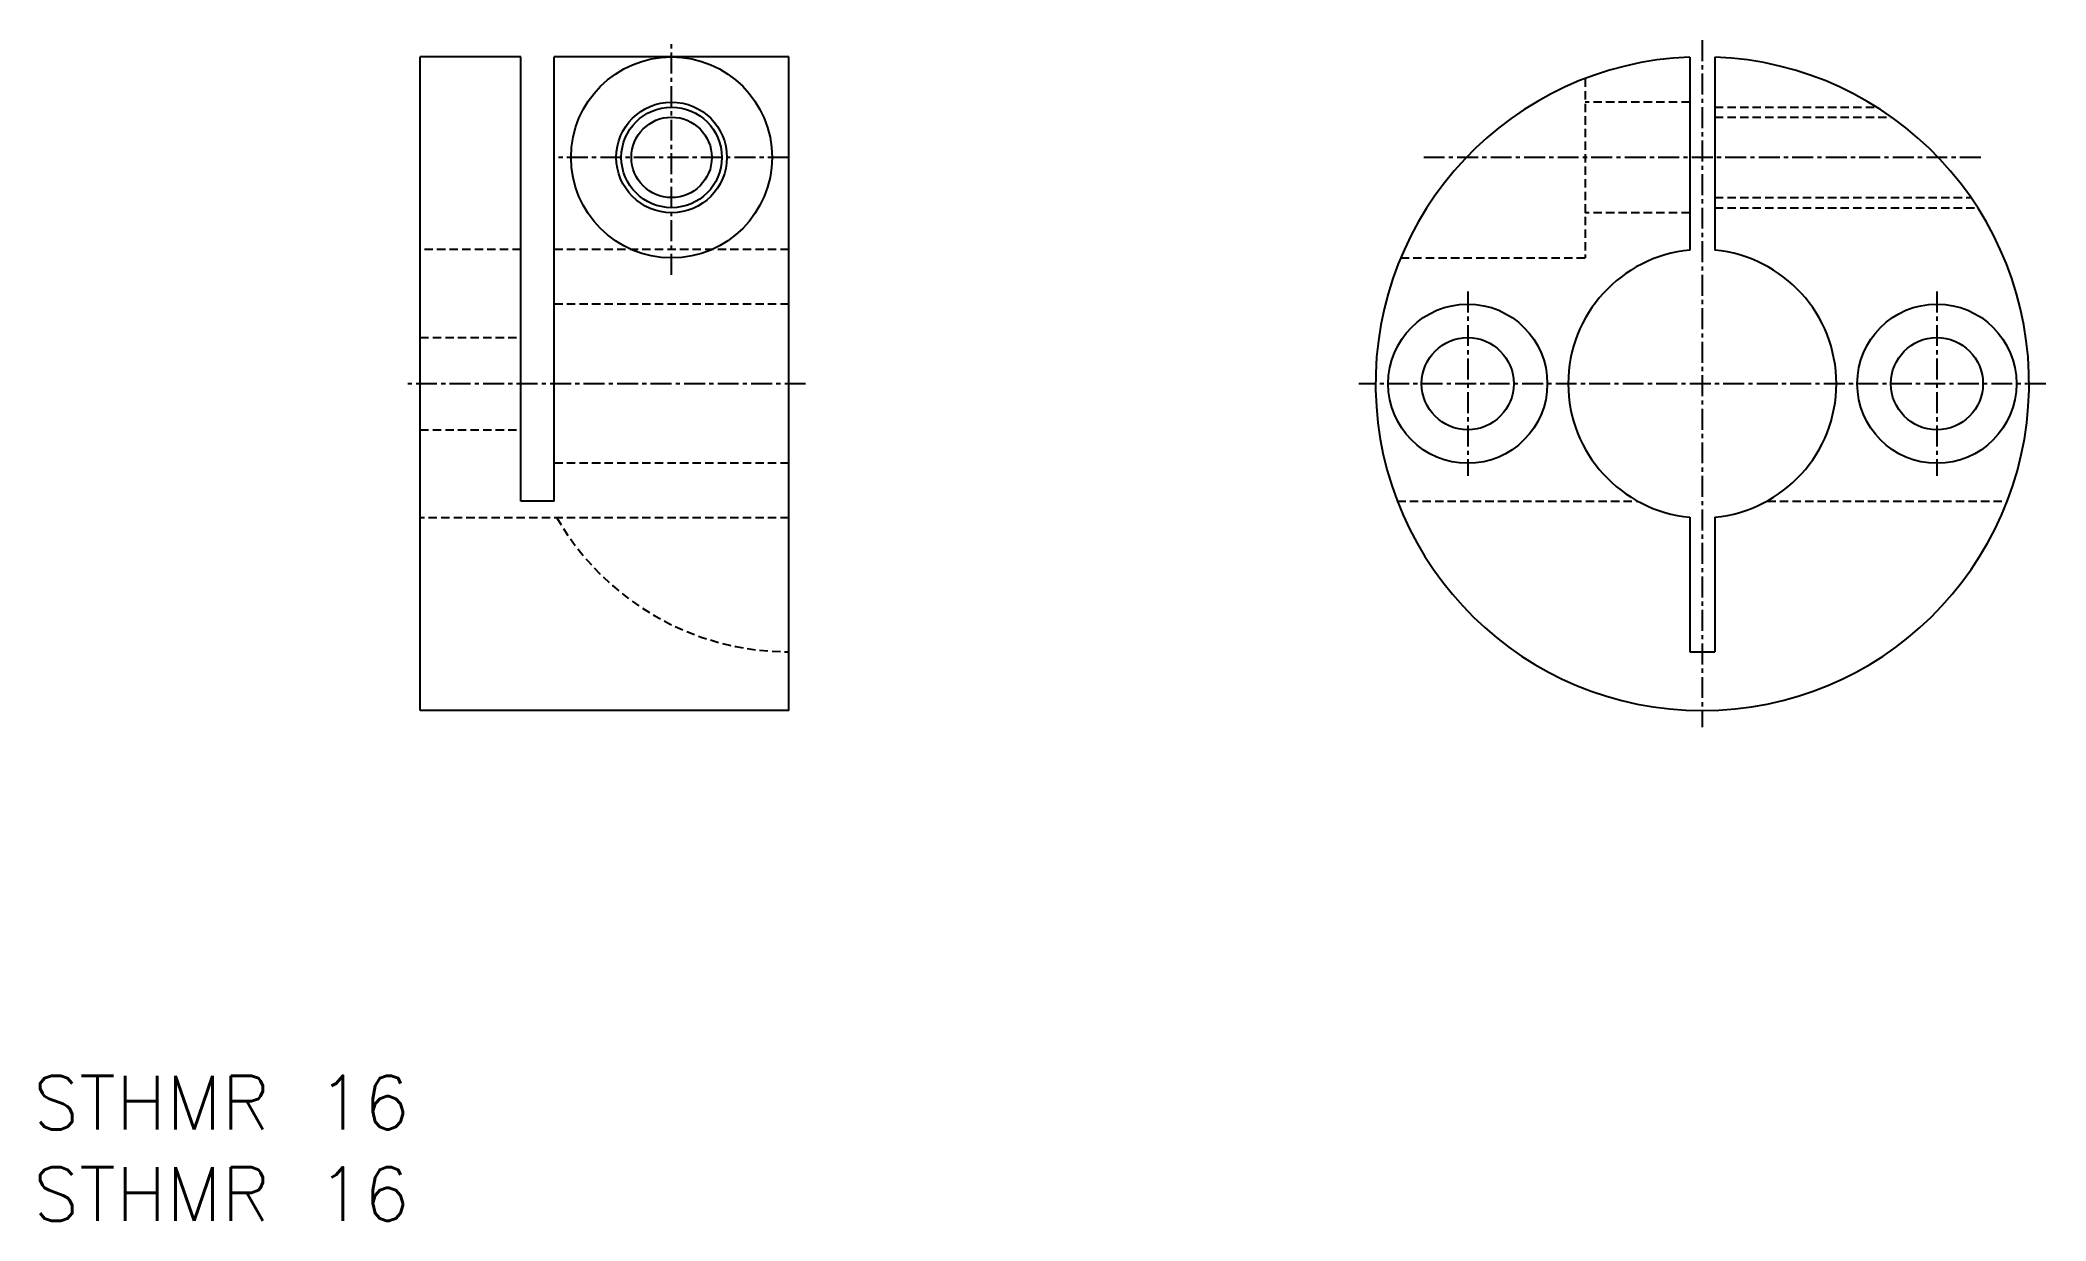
# Model space of a CAD drawing. Extents: x 105 to 225, y -163 to -92.
import ezdxf

# ---------------------------------------------------------------- set-up
doc = ezdxf.new("R2010")
doc.units = 0
doc.linetypes.add('CENTER', pattern=[2, 1.25, -0.25, 0.25, -0.25])
doc.linetypes.add('DASHED', pattern=[0.75, 0.5, -0.25])
doc.layers.get('0').update_dxf_attribs({"linetype": 'CONTINUOUS'})
doc.layers.add('CENTER', color=1, linetype='CENTER')
doc.styles.get("Standard").update_dxf_attribs({"font": 'txt.shx', "bigfont": 'bigfont.shx'})

msp = doc.modelspace()

# ---------------------------------------------------------------- linework, layer by layer
at = {"color": 7, "linetype": 'CONTINUOUS'}
for p, q in [((127.98, -132.31), (127.98, -93.31)), ((133.98, -93.31), (127.98, -93.31)), ((133.98, -119.81), (133.98, -93.31)), ((135.98, -119.81), (135.98, -93.31)), ((149.98, -93.31), (135.98, -93.31)), ((149.98, -132.31), (149.98, -93.31)), ((203.74, -93.33), (203.74, -104.85)), ((205.24, -93.33), (205.24, -104.85)), ((135.98, -119.81), (133.98, -119.81)), ((203.74, -120.78), (203.74, -128.81)), ((205.24, -120.78), (205.24, -128.81)), ((203.74, -128.81), (205.24, -128.81)), ((149.98, -132.31), (127.98, -132.31))]:
    msp.add_line(p, q, dxfattribs=at)
at = {"color": 3, "linetype": 'DASHED'}
for p, q in [((197.49, -94.61), (197.49, -105.31)), ((203.74, -96.01), (197.49, -96.01)), ((205.24, -96.31), (214.89, -96.31)), ((205.24, -96.91), (215.78, -96.91)), ((205.24, -101.71), (220.53, -101.71)), ((203.74, -102.61), (197.49, -102.61)), ((205.24, -102.31), (220.93, -102.31)), ((133.98, -104.81), (127.98, -104.81)), ((149.98, -104.81), (135.98, -104.81)), ((186.49, -105.31), (197.49, -105.31)), ((149.98, -108.06), (135.98, -108.06)), ((127.98, -110.06), (133.98, -110.06)), ((127.98, -115.56), (133.98, -115.56)), ((149.98, -117.56), (135.98, -117.56)), ((149.98, -120.81), (127.98, -120.81)), ((186.29, -119.81), (200.62, -119.81)), ((208.37, -119.81), (222.69, -119.81))]:
    msp.add_line(p, q, dxfattribs=at)
at = {"color": 7, "linetype": 'CONTINUOUS'}
for centre, radius in [((142.98, -99.31), 6), ((142.98, -99.31), 3.3), ((142.98, -99.31), 2.4), ((190.49, -112.81), 4.75), ((218.49, -112.81), 4.75), ((190.49, -112.81), 2.75), ((218.49, -112.81), 2.75)]:
    msp.add_circle(centre, radius, dxfattribs=at)
at = {"color": 3, "linetype": 'CONTINUOUS'}
msp.add_circle((142.98, -99.31), 3, dxfattribs=at)
at = {"color": 7, "linetype": 'CONTINUOUS'}
for radius, start, end in [(19.5, 92.2042, 87.7958), (8, 95.3794, 264.6206), (8, 275.3794, 84.6206)]:
    msp.add_arc((204.49, -112.81), radius, start, end, dxfattribs=at)
at = {"color": 3, "linetype": 'DASHED'}
msp.add_arc((149.98, -112.81), 16, 210, 270, dxfattribs=at)
at = {"layer": 'CENTER', "color": 1, "linetype": 'CENTER'}
for p, q in [((142.98, -106.31), (142.98, -92.31)), ((204.49, -92.31), (204.49, -133.31)), ((149.98, -99.31), (135.98, -99.31)), ((221.11, -99.31), (187.87, -99.31)), ((190.49, -107.31), (190.49, -118.31)), ((218.49, -107.31), (218.49, -118.31)), ((150.98, -112.81), (126.98, -112.81)), ((224.99, -112.81), (183.99, -112.81))]:
    msp.add_line(p, q, dxfattribs=at)

# ---------------------------------------------------------------- texts
at = {"color": 7, "linetype": 'CONTINUOUS'}
for p in [(104.88, -157.3), (104.88, -162.76)]:
    msp.add_text('STHMR 16', height=3.2, dxfattribs=at).set_placement(p)

doc.saveas('drawing.dxf')
